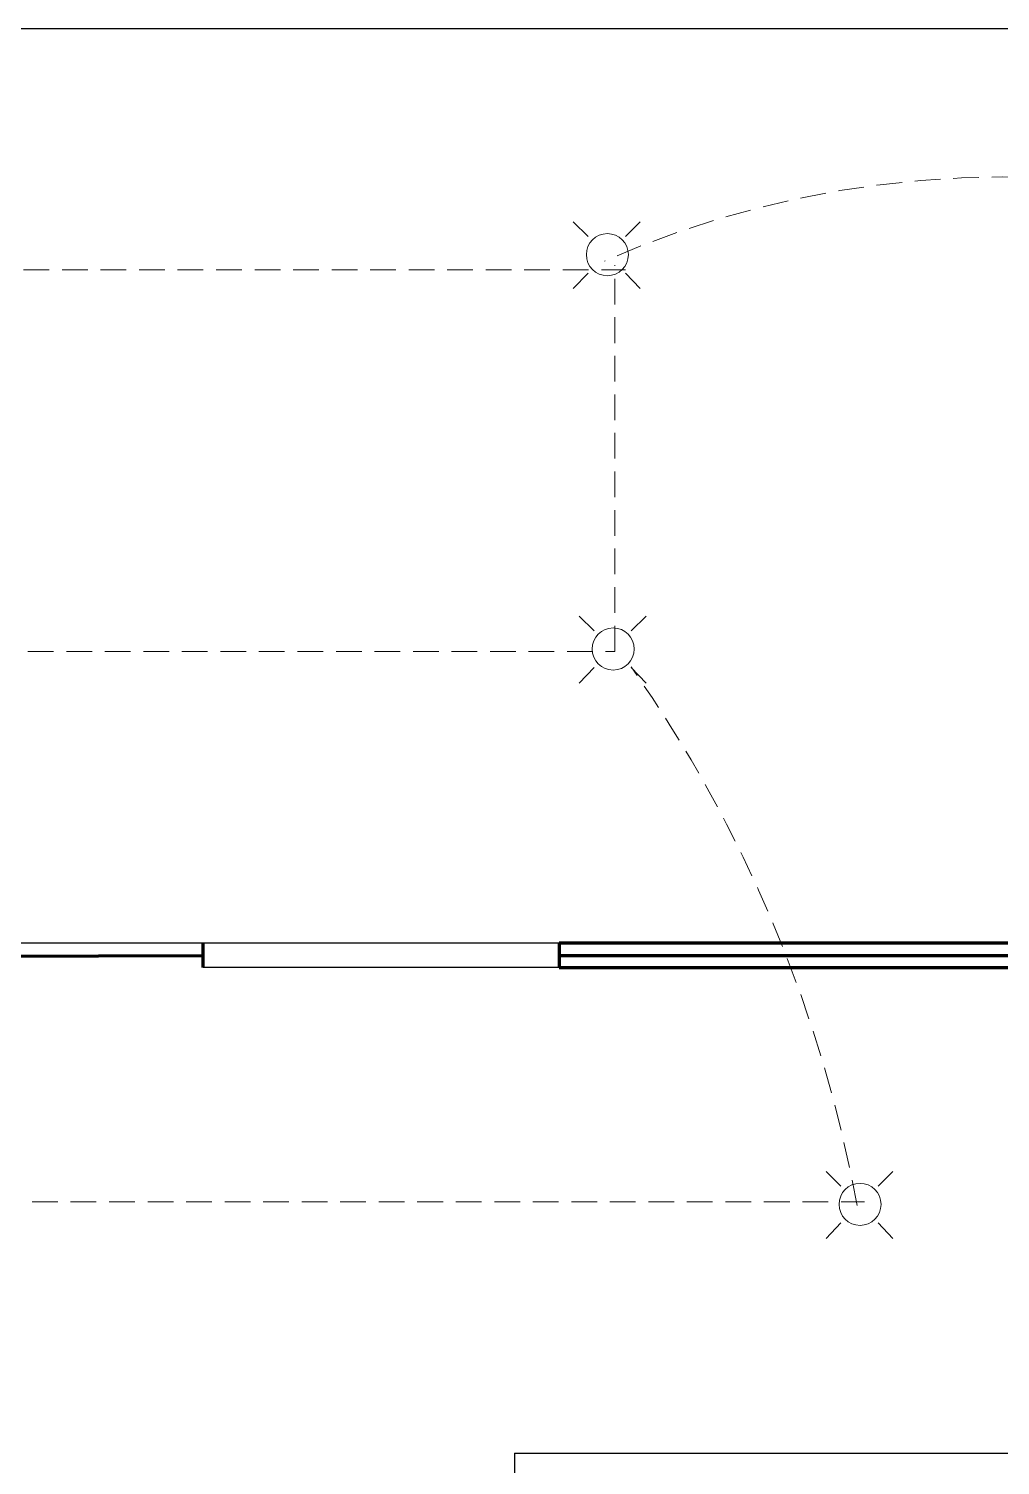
# Model space of a CAD drawing. Header units: millimetres. Extents: x 2391 to 3323, y 1596 to 2537.
# Drawn here: x 2776.39 to 2788.4, y 2364.43 to 2382.18 of the extents above; entities that cross this region are included whole.
import ezdxf

# ---------------------------------------------------------------- set-up
doc = ezdxf.new("R2010")
doc.units = ezdxf.units.MM
doc.linetypes.add('DASHED2', pattern=[9.525, 6.35, -3.175])
doc.layers.get('Defpoints').update_dxf_attribs({"color": 115})
for name, color, linetype in [('doors', 31, 'Continuous'), ('Electrical symbols', 81, 'Continuous'), ('exterior wall', 140, 'Continuous'), ('interior wall', 191, 'Continuous'), ('windows', 241, 'Continuous')]:
    doc.layers.add(name, color=color, linetype=linetype)

msp = doc.modelspace()

# ---------------------------------------------------------------- linework, layer by layer
at = {"layer": 'Defpoints', "linetype": 'DASHED2', "lineweight": 13, "ltscale": 0.05}
for p, q in [((2783.634, 2374.488), (2783.634, 2379.262)), ((2763.463, 2379.203), (2783.764, 2379.203)), ((2763.516, 2374.488), (2783.634, 2374.488)), ((2763.569, 2367.687), (2786.72, 2367.687))]:
    msp.add_line(p, q, dxfattribs=at)
for centre, radius, start, end in [((2788.445, 2368.088), 12.262, 75.8784, 113.7553), ((2770.075, 2364.605), 16.829, 10.3976, 35.1547)]:
    msp.add_arc(centre, radius, start, end, dxfattribs=at)
at = {"layer": 'doors', "lineweight": 100}
msp.add_line((2775.542, 2370.721), (2778.542, 2370.731), dxfattribs=at)
at = {"layer": 'Electrical symbols', "lineweight": 18}
for p, q in [((2783.302, 2379.614), (2783.119, 2379.796)), ((2783.763, 2379.614), (2783.946, 2379.796)), ((2783.302, 2379.16), (2783.119, 2378.97)), ((2783.763, 2379.16), (2783.946, 2378.97)), ((2783.375, 2374.74), (2783.192, 2374.923)), ((2783.836, 2374.74), (2784.018, 2374.923)), ((2783.375, 2374.287), (2783.192, 2374.097)), ((2783.836, 2374.287), (2784.018, 2374.097)), ((2786.426, 2367.878), (2786.244, 2368.061)), ((2786.887, 2367.878), (2787.07, 2368.061)), ((2786.426, 2367.425), (2786.244, 2367.234)), ((2786.887, 2367.425), (2787.07, 2367.234))]:
    msp.add_line(p, q, dxfattribs=at)
for centre in [(2783.54, 2379.39), (2783.612, 2374.517), (2786.664, 2367.655)]:
    msp.add_circle(centre, 0.26, dxfattribs=at)
at = {"layer": 'exterior wall'}
msp.add_line((2793.259, 2382.181), (2755.742, 2382.181), dxfattribs=at)
at = {"layer": 'interior wall'}
for p, q in [((2795.342, 2370.881), (2755.742, 2370.881)), ((2795.342, 2370.581), (2778.542, 2370.581)), ((2782.392, 2364.581), (2795.342, 2364.581)), ((2782.392, 2364.581), (2782.392, 2352.981))]:
    msp.add_line(p, q, dxfattribs=at)
at = {"layer": 'interior wall', "lineweight": 100}
msp.add_line((2778.542, 2370.581), (2778.542, 2370.881), dxfattribs=at)
at = {"layer": 'windows', "lineweight": 100}
for p, q in [((2782.942, 2370.881), (2782.942, 2370.581)), ((2790.942, 2370.881), (2782.942, 2370.881)), ((2782.942, 2370.731), (2790.942, 2370.731)), ((2782.942, 2370.581), (2790.942, 2370.581))]:
    msp.add_line(p, q, dxfattribs=at)

doc.saveas('drawing.dxf')
